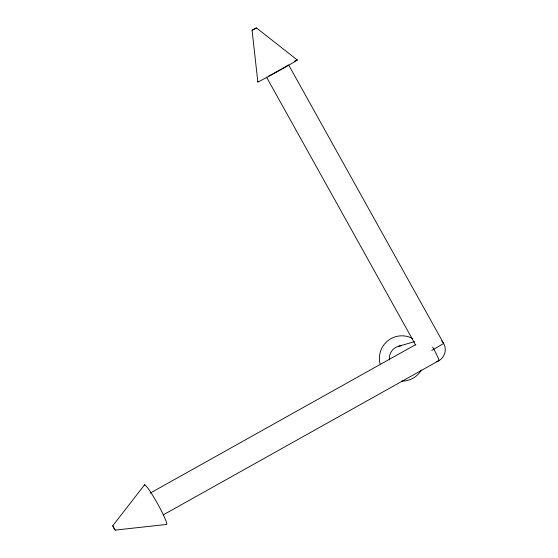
<?xml version="1.0" encoding="UTF-8"?>
<svg xmlns="http://www.w3.org/2000/svg" width="558" height="558" viewBox="0 0 558 558"><rect width="100%" height="100%" fill="white"/><g stroke="black" fill="none" stroke-linecap="round" stroke-linejoin="round"><path stroke-width="0.84" d="M144.543 484.846L112.758 525.741L113.734 527.994L115.185 530.1L166.591 524.45A22.669 2.211 60.8 0 0 156.289 501.44A22.669 2.211 60.8 0 0 144.355 485.683M115.185 530.1L112.758 525.741M257.838 81.963L252.083 30.32L254.009 29.183L256.415 27.9L297.219 59.929M256.401 27.921L252.083 30.32M288.486 64.902L286.184 66.339M285.487 66.744L282.195 68.648M281.56 69.011L273.078 73.719M150.158 493.146L415.85 344.495M163.25 514.874L438.804 360.698M431.69 350.48L443.652 343.463L288.967 65.544M272.464 74.054L268.607 76.104M398.83 346.176L414.601 341.636M266.522 77.109L415.696 345.123M421.325 370.114A22.669 22.557 73.9 0 1 401.634 381.128M380.068 363.983A22.669 22.557 73.9 0 1 412.753 338.608M389.4 359.924A12.681 12.618 73.9 0 1 401.279 345.807M441.685 340.805A12.681 12.618 73.9 0 1 436.537 361.689M432.631 347.118A12.681 1.235 60.8 0 1 438.281 360.412M294.219 61.345A22.669 0.516 -29.1 0 1 281.637 69.241A22.669 0.516 -29.1 0 1 257.949 81.747"/></g></svg>
